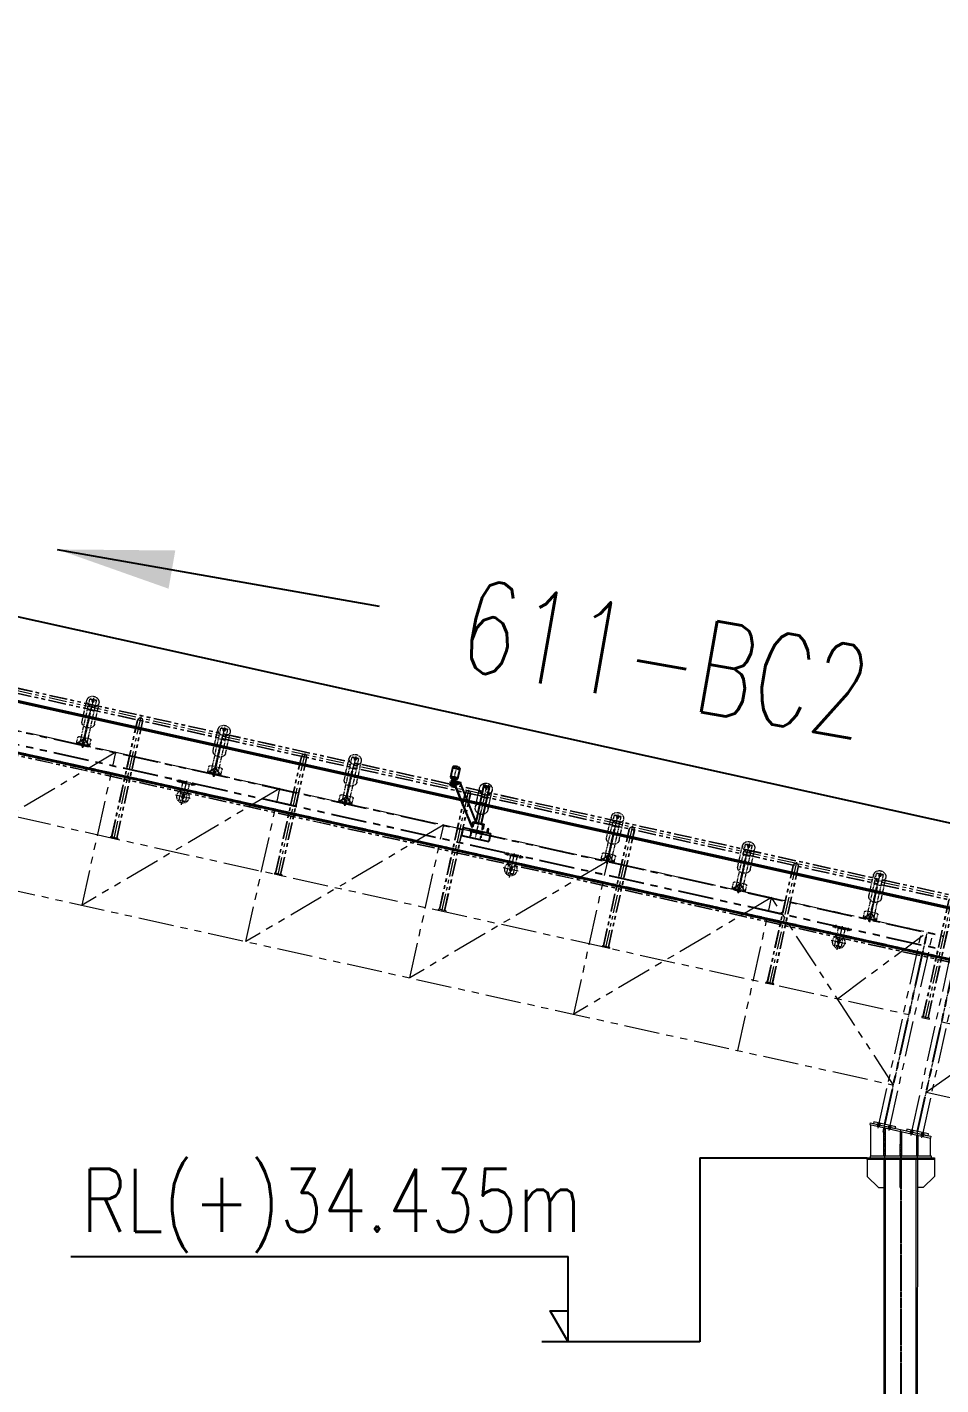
# Model space of a CAD drawing. Header units: millimetres. Extents: x -243837 to -5443, y 40 to 285140.
# Drawn here: x -159611 to -151449, y 113214 to 125348 of the extents above; entities that cross this region are included whole.
import ezdxf

# ---------------------------------------------------------------- set-up
doc = ezdxf.new("R2010")
doc.units = ezdxf.units.MM
for name, pattern in [('0', [0]), ('CENTER', [50.8, 31.75, -6.35, 6.35, -6.35]), ('CENTER2', [1.125, 0.75, -0.125, 0.125, -0.125]), ('HIDDEN', [0.375, 0.25, -0.125]), ('PHANTOM', [63.5, 31.75, -6.35, 6.35, -6.35, 6.35, -6.35]), ('PHANTOM2', [1.25, 0.625, -0.125, 0.125, -0.125, 0.125, -0.125])]:
    doc.linetypes.add(name, pattern=pattern)
doc.layers.add('0-45-GRID MARKS', color=6, linetype='Continuous')
doc.layers.add('DWG', color=7, linetype='Continuous')
for name, color, linetype, lineweight in [('2', 3, 'Continuous', 20), ('CEN', 1, 'CENTER', 9), ('HID', 2, 'HIDDEN', 5), ('OBJECT R', 3, 'Continuous', 25), ('PHA', 8, 'PHANTOM2', 0), ('PHANTAM', 21, 'PHANTOM', 0), ('phantom', 4, 'PHANTOM', 5), ('R-OBJECT', 2, 'Continuous', 20)]:
    doc.layers.add(name, color=color, linetype=linetype, lineweight=lineweight)
doc.styles.add('KA', font='romans.shx', dxfattribs={"width": 0.7})
doc.dimstyles.new('rakesh', dxfattribs={"dimscale": 160, "dimtxt": 2.5, "dimasz": 1, "dimexe": 0.8, "dimexo": 0.8, "dimgap": 1, "dimtad": 1, "dimdec": 0, "dimzin": 0, "dimdsep": 46, "dimtxsty": 'KA', "dimblk": 'OBLIQUE', "dimcen": 1.5, "dimclrd": 1, "dimclre": 1, "dimclrt": 2, "dimadec": 0, "dimazin": 0, "dimtfac": 1, "dimtdec": 0, "dimtmove": 0, "dimatfit": 2, "dimfxl": 0, "dimtolj": 1, "dimtzin": 0, "dimlwd": -1, "dimlwe": -1, "dimarcsym": 1})
doc.dimstyles.new('rakesh$0', dxfattribs={"dimscale": 160, "dimtxt": 2.5, "dimasz": 1, "dimexe": 0.8, "dimexo": 0.8, "dimgap": 1, "dimtad": 1, "dimdec": 0, "dimzin": 0, "dimdsep": 46, "dimtxsty": 'KA', "dimblk": 'OBLIQUE', "dimcen": 1.5, "dimclrd": 1, "dimclre": 1, "dimclrt": 2, "dimadec": 0, "dimazin": 0, "dimtfac": 1, "dimtdec": 0, "dimtmove": 0, "dimatfit": 2, "dimfxl": 1, "dimtolj": 1, "dimtzin": 0, "dimlwd": -1, "dimlwe": -1, "dimarcsym": 1})
pattern_1 = [(57, (-4439725.624, -3278201.4755), (-2.6208455248, 1.7019969844), [])]
pattern_2 = [(57, (-4422296.913, -3281302.3233), (-2.6208455248, 1.7019969844), [])]

# ---------------------------------------------------------------- blocks, each defined once
blk = doc.blocks.new('_Oblique')
at = {"color": 0, "linetype": 'ByBlock', "lineweight": -2}
blk.add_line((-0.5, -0.5), (0.5, 0.5), dxfattribs=at)
blk = doc.blocks.new('*D224')
at = {"layer": 'DEFPOINTS', "color": 0, "ltscale": 10, "transparency": 16777216}
for p in [(-106760, 129715), (-190511, 125815, -169), (-106760, 110177)]:
    blk.add_point(p, dxfattribs=at)
at = {"layer": 'R-OBJECT', "color": 1, "ltscale": 10, "transparency": 16777216}
for p, q in [((-190511, 125943), (-190511, 129907)), ((-106760, 110305), (-106760, 129907)), ((-190511, 129715), (-106760, 129715))]:
    blk.add_line(p, q, dxfattribs=at)
at = {"layer": 'R-OBJECT', "color": 1, "ltscale": 10, "transparency": 16777216, "xscale": 160, "yscale": 160, "zscale": 160, "rotation": 180}
blk.add_blockref('_Oblique', (-190511, 129715), dxfattribs=at)
at = {"layer": 'R-OBJECT', "color": 1, "ltscale": 10, "transparency": 16777216, "xscale": 160, "yscale": 160, "zscale": 160}
blk.add_blockref('_Oblique', (-106760, 129715), dxfattribs=at)
at = {"layer": 'R-OBJECT', "color": 2, "ltscale": 10, "transparency": 16777216, "insert": (-148635, 130180), "char_height": 400, "attachment_point": 5, "style": 'KA'}
blk.add_mtext('\\A1;83750 (HORIZONTAL PULLEY CRS.)', dxfattribs=at)
blk = doc.blocks.new('*D228')
at = {"layer": 'DEFPOINTS', "color": 0, "ltscale": 10, "transparency": 16777216}
for p in [(-191010, 127989), (-191010, 115545, -13), (-108010, 113404)]:
    blk.add_point(p, dxfattribs=at)
at = {"layer": 'R-OBJECT', "color": 1, "ltscale": 10, "transparency": 16777216}
for p, q in [((-191010, 115673), (-191010, 128181)), ((-108010, 113532), (-108010, 128181)), ((-108010, 127989), (-191010, 127989))]:
    blk.add_line(p, q, dxfattribs=at)
at = {"layer": 'R-OBJECT', "color": 1, "ltscale": 10, "transparency": 16777216, "xscale": 160, "yscale": 160, "zscale": 160, "rotation": 180}
blk.add_blockref('_Oblique', (-191010, 127989), dxfattribs=at)
at = {"layer": 'R-OBJECT', "color": 1, "ltscale": 10, "transparency": 16777216, "xscale": 160, "yscale": 160, "zscale": 160}
blk.add_blockref('_Oblique', (-108010, 127989), dxfattribs=at)
at = {"layer": 'R-OBJECT', "color": 2, "ltscale": 10, "transparency": 16777216, "insert": (-149510, 128349), "char_height": 400, "attachment_point": 5, "style": 'KA'}
blk.add_mtext('\\A1;83000', dxfattribs=at)
blk = doc.blocks.new('A$C6E1B1562')
at = {"layer": 'PHANTAM', "ltscale": 10}
h = blk.add_hatch(dxfattribs=at)
h.set_pattern_fill('ANSI31', color=256, scale=25, angle=12)
h.set_pattern_definition(pattern_1)
h.paths.add_polyline_path([(-8826, -359), (-8817, -359), (-8817, -375), (-8826, -375)])
h.paths.add_polyline_path([(-8835, -359), (-8826, -359), (-8826, -375), (-8835, -375)])
h.paths.add_polyline_path([(-8835, -375), (-8826, -375), (-8826, -391), (-8835, -391)])
h.paths.add_polyline_path([(-8826, -375), (-8817, -375), (-8817, -391), (-8826, -391)])
h = blk.add_hatch(dxfattribs=at)
h.set_pattern_fill('ANSI31', color=256, scale=25, angle=12)
h.set_pattern_definition(pattern_1)
h.paths.add_polyline_path([(-8726, -359), (-8735, -359), (-8735, -375), (-8726, -375)])
h.paths.add_polyline_path([(-8717, -359), (-8726, -359), (-8726, -375), (-8717, -375)])
h.paths.add_polyline_path([(-8717, -375), (-8726, -375), (-8726, -391), (-8717, -391)])
h.paths.add_polyline_path([(-8726, -375), (-8735, -375), (-8735, -391), (-8726, -391)])
h = blk.add_hatch(dxfattribs=at)
h.set_pattern_fill('ANSI31', color=256, scale=25, angle=12)
h.set_pattern_definition(pattern_2)
h.paths.add_polyline_path([(8874, -359), (8883, -359), (8883, -375), (8874, -375)])
h.paths.add_polyline_path([(8865, -359), (8874, -359), (8874, -375), (8865, -375)])
h.paths.add_polyline_path([(8865, -375), (8874, -375), (8874, -391), (8865, -391)])
h.paths.add_polyline_path([(8874, -375), (8883, -375), (8883, -391), (8874, -391)])
h = blk.add_hatch(dxfattribs=at)
h.set_pattern_fill('ANSI31', color=256, scale=25, angle=12)
h.set_pattern_definition(pattern_2)
h.paths.add_polyline_path([(8974, -359), (8965, -359), (8965, -375), (8974, -375)])
h.paths.add_polyline_path([(8983, -359), (8974, -359), (8974, -375), (8983, -375)])
h.paths.add_polyline_path([(8983, -375), (8974, -375), (8974, -391), (8983, -391)])
h.paths.add_polyline_path([(8974, -375), (8965, -375), (8965, -391), (8974, -391)])
at = {"layer": 'CEN'}
for p, q in [((-8776, -375, 0), (-8776, 1400, 0)), ((8924, -430, 0), (8924, 1400, 0))]:
    blk.add_line(p, q, dxfattribs=at)
at = {"layer": 'PHANTAM', "ltscale": 10}
for p, q in [((-8826, 1400, 0), (8974, 1400, 0)), ((-8826, -359, 0), (-8826, 1400, 0)), ((-8779, -359, 0), (-8779, 1400, 0)), ((-8776, 0, 0), (-7501, 1400)), ((-8773, -359, 0), (-8773, 1400, 0)), ((-8726, -359, 0), (-8726, 1400, 0)), ((1499, 1400), (0, 0)), ((1499, 0), (1499, 1400)), ((2999, 1400), (1499, 0)), ((2999, 0), (2999, 1400)), ((4499, 1400), (2999, 0)), ((4499, 0), (4499, 1400)), ((5999, 1400), (4499, 0)), ((5999, 0), (5999, 1400)), ((7499, 1400), (5999, 0)), ((7499, 0), (7499, 1400)), ((8924, 0, 0), (7499, 1400)), ((8268, 645, 0), (8924, 1400, 0)), ((8874, -359, 0), (8874, 1400, 0)), ((8921, -359, 0), (8921, 1400, 0)), ((8927, -359, 0), (8927, 1400, 0)), ((8974, -359, 0), (8974, 1400, 0)), ((-8776, 645, 0), (8924, 645, 0)), ((-8776, 0, 0), (8924, 0, 0)), ((-8836, -391, 0), (-8836, -359, 0)), ((-8835, -391, 0), (-8835, -359, 0)), ((-8826, -406, 0), (-8826, -344, 0)), ((-8817, -391, 0), (-8817, -359, 0)), ((-8816, -391, 0), (-8816, -359, 0)), ((-8736, -391, 0), (-8736, -359, 0)), ((-8735, -391, 0), (-8735, -359, 0)), ((-8726, -406, 0), (-8726, -344, 0)), ((-8717, -391, 0), (-8717, -359, 0)), ((-8716, -391, 0), (-8716, -359, 0)), ((8864, -391, 0), (8864, -359, 0)), ((8865, -391, 0), (8865, -359, 0)), ((8874, -406, 0), (8874, -344, 0)), ((8883, -391, 0), (8883, -359, 0)), ((8884, -391, 0), (8884, -359, 0)), ((8964, -391, 0), (8964, -359, 0)), ((8965, -391, 0), (8965, -359, 0)), ((8974, -406, 0), (8974, -344, 0)), ((8983, -391, 0), (8983, -359, 0)), ((8984, -391, 0), (8984, -359, 0))]:
    blk.add_line(p, q, dxfattribs=at)
at = {"layer": 'PHANTAM', "ltscale": 10, "elevation": 0}
for points in [[(-8676, -359), (-8876, -359), (-8876, -375), (-8676, -375)], [(9024, -359), (8824, -359), (8824, -375), (9024, -375)]]:
    blk.add_lwpolyline(points, close=True, dxfattribs=at)
blk = doc.blocks.new('A$C53201525')
at = {"layer": 'PHANTAM', "ltscale": 5}
for p, q in [((17811, -2822, 0), (92, 1106, 0)), ((17816, -2802, 0), (96, 1126, 0)), ((17817, -2799, 0), (97, 1130, 0)), ((17806, -2845, 0), (86, 1083, 0)), ((17807, -2842, 0), (87, 1086, 0)), ((17689, -3375, 0), (-31, 554, 0)), ((17689, -3372, 0), (-30, 556, 0)), ((17692, -3359, 0), (-27, 569, 0)), ((17695, -3346, 0), (-25, 583, 0)), ((17696, -3343, 0), (-24, 585, 0)), ((10155, -2243, 0), (10386, -1200, 0)), ((10159, -2244, 0), (10392, -1190, 0)), ((10178, -2256, 0), (10421, -1159, 0)), ((10201, -2253, 0), (10434, -1199, 0)), ((10204, -2254, 0), (10435, -1211, 0)), ((11620, -2568, 0), (11851, -1525, 0)), ((11623, -2569, 0), (11857, -1514, 0)), ((11642, -2581, 0), (11886, -1484, 0)), ((11665, -2578, 0), (11899, -1524, 0)), ((11668, -2579, 0), (11900, -1536, 0)), ((13107, -2906, 0), (13350, -1808, 0)), ((13084, -2892, 0), (13315, -1850, 0)), ((13088, -2893, 0), (13321, -1839, 0)), ((13129, -2903, 0), (13363, -1848, 0)), ((13133, -2903, 0), (13364, -1861, 0)), ((14549, -3217, 0), (14780, -2174, 0)), ((14552, -3218, 0), (14786, -2164, 0)), ((14571, -3230, 0), (14814, -2133, 0)), ((14594, -3227, 0), (14828, -2173, 0)), ((14597, -3228, 0), (14829, -2185, 0)), ((16013, -3542, 0), (16244, -2499, 0)), ((16017, -3543, 0), (16250, -2488, 0)), ((16036, -3555, 0), (16279, -2458, 0)), ((16058, -3552, 0), (16292, -2497, 0)), ((16062, -3553, 0), (16293, -2510, 0)), ((17427, -3863, 0), (17670, -2766, 0)), ((17404, -3850, 0), (17635, -2808, 0)), ((17408, -3851, 0), (17641, -2797, 0)), ((17450, -3860, 0), (17683, -2806, 0)), ((17453, -3861, 0), (17684, -2818, 0))]:
    blk.add_line(p, q, dxfattribs=at)
at = {"layer": 'PHANTAM', "ltscale": 5, "elevation": 0}
for points in [[(10214, -2256), (10145, -2241), (10144, -2249), (10212, -2264)], [(11678, -2581), (11610, -2566), (11608, -2573), (11677, -2589)], [(13143, -2905), (13074, -2890), (13073, -2898), (13141, -2913)], [(14607, -3230), (14539, -3215), (14537, -3223), (14605, -3238)], [(16072, -3555), (16003, -3540), (16001, -3547), (16070, -3563)], [(17463, -3863), (17394, -3848), (17393, -3856), (17461, -3871)]]:
    blk.add_lwpolyline(points, close=True, dxfattribs=at)
at = {"layer": 'PHANTAM', "ltscale": 5}
for centre in [(10411, -1207, 0), (11875, -1532, 0), (13339, -1856, 0), (14804, -2181, 0), (16268, -2506, 0)]:
    blk.add_arc(centre, 25, 349.8383, 165.1617, dxfattribs=at)
blk = doc.blocks.new('A$C516630c2')
at = {"layer": 'CEN', "linetype": 'CENTER', "ltscale": 5}
for p, q in [((-597, -18), (-597, 77)), ((-594, -375), (-594, -4))]:
    blk.add_line(p, q, dxfattribs=at)
at = {"layer": 'phantom'}
for p, q in [((-654, -147), (-654, 47)), ((-624, 65), (-624, -286)), ((-604, 45), (-604, 65)), ((-590, 65), (-590, 45)), ((-564, -286), (-564, 65)), ((-540, -147), (-540, 47)), ((-624, -36), (-564, -36)), ((-654, -351), (-654, -296)), ((-654, -351), (-534, -351)), ((-644, -286), (-544, -286)), ((-600, -365), (-600, -351)), ((-588, -365), (-588, -351)), ((-534, -351), (-534, -296))]:
    blk.add_line(p, q, dxfattribs=at)
at = {"layer": 'phantom', "color": 0}
blk.add_line((-624, 65), (-564, 65), dxfattribs=at)
at = {"layer": 'phantom', "ltscale": 0.2}
for p, q in [((-624, 61), (-604, 61)), ((-590, 61), (-564, 61))]:
    blk.add_line(p, q, dxfattribs=at)
at = {"layer": 'phantom', "color": 1, "linetype": 'CENTER2'}
for p, q in [((-610, 53), (-583, 53)), ((-610, -331), (-578, -331))]:
    blk.add_line(p, q, dxfattribs=at)
at = {"layer": 'phantom', "ltscale": 0.5}
for p, q in [((-598, -294), (-598, -58)), ((-598, -58), (-590, -58)), ((-590, -294), (-590, -58)), ((-654, -345), (-534, -345)), ((-594, -290), (-647, -343)), ((-541, -343), (-594, -290))]:
    blk.add_line(p, q, dxfattribs=at)
at = {"layer": 'phantom', "color": 1, "linetype": 'CENTER'}
blk.add_line((-606, -331), (-581, -331), dxfattribs=at)
at = {"layer": 'phantom', "linetype": 'HIDDEN'}
for p, q in [((-600, -351), (-600, -331)), ((-588, -351), (-588, -331))]:
    blk.add_line(p, q, dxfattribs=at)
at = {"layer": 'phantom', "ltscale": 0.5}
blk.add_lwpolyline([(-542, -344), (-541, -343), (-542, -344, -0.414214), (-549, -344), (-588, -305, 0.414214), (-600, -305), (-639, -344, -0.414214), (-646, -344), (-647, -343)], format="xyb", dxfattribs=at)
blk.add_lwpolyline([(-624, -286), (-624, -320), (-594, -290), (-564, -320), (-564, -286)], dxfattribs=at)
blk.add_lwpolyline([(-603, -336), (-594, -341), (-585, -336), (-585, -326), (-594, -321), (-603, -326)], close=True, dxfattribs=at)
for radius in [8.66, 7]:
    blk.add_circle((-594, -331), radius, dxfattribs=at)
at = {"layer": 'phantom'}
for centre in [(-594, -331), (-594, -365)]:
    blk.add_circle(centre, 6, dxfattribs=at)
for centre, radius, start, end in [((-597, 50), 8.66, 213.1588, 326.8412), ((-644, -296), 10, 90, 180), ((-594, -331), 5, 160.027, 105.0417), ((-544, -296), 10, 0, 90)]:
    blk.add_arc(centre, radius, start, end, dxfattribs=at)
blk.add_ellipse((-597, 47), major_axis=(-57.2, 0), ratio=0.770678, dxfattribs=at)
blk.add_ellipse((-597, -147), major_axis=(-57.2, 0), ratio=0.805134, start_param=0, end_param=3.141593, dxfattribs=at)
blk = doc.blocks.new('A$Cd12bcff8')
for p, q in [((-272, 373), (-238, 396)), ((-237, 396), (-25, 86)), ((-272, 358), (-50, 34)), ((-125, 16), (-125, -59)), ((-125, 16), (125, 16)), ((-58, 0), (-58, 8)), ((-50, 84), (50, 84)), ((-50, 84), (-50, 34)), ((-49, 34), (-50, 34)), ((-41, 71), (-44, 38)), ((-32, 79), (32, 79)), ((41, 71), (44, 38)), ((50, 34), (49, 34)), ((50, 84), (50, 34)), ((58, 0), (58, 8)), ((125, 16), (125, -59)), ((-125, -59), (125, -59))]:
    blk.add_line(p, q)
for centre, radius, start, end in [((-49, 38), 4.5, 270, 354), ((-32, 70), 9, 90, 174), ((32, 70), 9, 6, 90), ((49, 38), 4.5, 186, 270)]:
    blk.add_arc(centre, radius, start, end)
at = {"layer": 'CEN'}
for p, q in [((-300, 541), (-300, 349)), ((-13, 410), (14, 410)), ((0, 410), (0, -61))]:
    blk.add_line(p, q, dxfattribs=at)
at = {"layer": 'DWG'}
for p, q in [((-332, 525), (-332, 429)), ((-268, 525), (-268, 429)), ((-320, 363), (-320, 395)), ((-313, 436), (-313, 363)), ((-287, 436), (-287, 363)), ((-280, 358), (-280, 404)), ((-280, 404), (-232, 404)), ((-272, 358), (-272, 404)), ((-272, 396), (-232, 396)), ((-232, 404), (-232, 396)), ((-272, 358), (-280, 358)), ((-25, 321), (25, 321))]:
    blk.add_line(p, q, dxfattribs=at)
at = {"layer": 'DWG', "color": 0}
for p, q in [((-25, 428), (-9, 428)), ((-25, 428), (-25, 84)), ((-9, 428), (-9, 401)), ((9, 428), (25, 428)), ((9, 428), (9, 401)), ((25, 428), (25, 84))]:
    blk.add_line(p, q, dxfattribs=at)
at = {"layer": 'DWG'}
blk.add_lwpolyline([(100, 16), (100, 50), (92, 50), (92, 16)], dxfattribs=at)
for centre, radius, start, end in [((-314, 395), 6, 112.5545, 180), ((-317, 363), 3, 108.3107, 251.6893), ((-300, 292), 76, 76.4378, 103.6746), ((-300, 361), 42.5, 67.4455, 112.5545), ((-286, 395), 6, 0, 67.4455), ((-283, 363), 3, 286.0394, 73.9606), ((-300, 434), 76, 256.3254, 283.5622)]:
    blk.add_arc(centre, radius, start, end, dxfattribs=at)
at = {"layer": 'DWG', "color": 0}
blk.add_arc((0, 409), 12.5, 222.2686, 317.7314, dxfattribs=at)
at = {"layer": 'DWG', "extrusion": (0, 0, -1)}
for centre in [(-300, 525), (-300, 429)]:
    blk.add_ellipse(centre, major_axis=(-31.5, 0), ratio=0.292208, dxfattribs=at)
at = {"layer": 'DWG'}
blk.add_ellipse((-300, 429), major_axis=(-12.7, 0), ratio=0.122702, start_param=3.141593, end_param=6.283185, dxfattribs=at)
blk.add_ellipse((-300, 363), major_axis=(-12.7, 0), ratio=0.122702, dxfattribs=at)
at = {"layer": 'HID'}
for p, q in [((-272, 369), (-50, 44)), ((58, 8), (-58, 8)), ((58, 0), (-58, 0)), ((-50, 0), (-50, -50)), ((-50, -50), (-49, -50)), ((-41, -13), (-44, -46)), ((-32, -5), (32, -5)), ((41, -13), (44, -46)), ((50, -50), (49, -50)), ((50, 0), (50, -50))]:
    blk.add_line(p, q, dxfattribs=at)
blk.add_lwpolyline([(-3, 84), (3, 84), (3, 184), (-3, 184)], close=True, dxfattribs=at)
for centre, radius, start, end in [((-49, -46), 4.5, 270, 354), ((-32, -14), 9, 90, 174), ((32, -14), 9, 6, 90), ((49, -46), 4.5, 186, 270)]:
    blk.add_arc(centre, radius, start, end, dxfattribs=at)
blk.add_ellipse((-300, 394), major_axis=(-12.9, 0), ratio=0.5, start_param=3.141593, end_param=6.283185, dxfattribs=at)
at = {"layer": 'HID', "extrusion": (0, 0, -1)}
blk.add_ellipse((-300, 394), major_axis=(-12.9, 0), ratio=0.5, start_param=3.141593, end_param=6.283185, dxfattribs=at)
at = {"layer": 'PHA'}
for p, q in [((-57, 223), (-57, 394)), ((57, 223), (57, 394))]:
    blk.add_line(p, q, dxfattribs=at)
for centre in [(0, 394), (0, 217)]:
    blk.add_ellipse(centre, major_axis=(-57.1, 0), ratio=0.936892, dxfattribs=at)
blk = doc.blocks.new('A$Cd3488dc2')
at = {"layer": 'phantom'}
h = blk.add_hatch(dxfattribs=at)
h.set_pattern_fill('ANSI31', color=256, scale=12, style=0)
h.set_pattern_definition([(45, (-19335.906, -507.9576), (-1.06066017, 1.06066017), [])])
h.paths.add_polyline_path([(141, -269), (111, -269), (111, -272), (141, -272)])
h.paths.add_polyline_path([(171, -269), (141, -269), (141, -272), (171, -272)])
at = {"layer": 'CEN', "linetype": 'CENTER', "ltscale": 5}
for p, q in [((141, -247, -933252), (141, -465, -933252)), ((72, -391, -933252), (207, -391, -933252))]:
    blk.add_line(p, q, dxfattribs=at)
at = {"layer": 'phantom'}
for p, q in [((74, -259, -933252), (74, -269, -933252)), ((83, -249, -933252), (83, -279, -933252)), ((92, -259, -933252), (92, -269, -933252)), ((111, -269, -933252), (111, -436, -933252)), ((171, -269, -933252), (171, -436, -933252)), ((189, -259, -933252), (189, -269, -933252)), ((198, -249, -933252), (198, -279, -933252)), ((207, -259, -933252), (207, -269, -933252)), ((128, -366, -933252), (111, -366, -933252)), ((171, -428, -933252), (111, -428, -933252)), ((171, -436, -933252), (111, -436, -933252)), ((128, -366, -933252), (128, -376, -933252)), ((131, -376, -933252), (128, -376, -933252)), ((131, -376, -933252), (131, -402, -933252)), ((133, -384, -933252), (133, -398, -933252)), ((139, -406, -933252), (139, -428, -933252)), ((142, -406, -933252), (139, -406, -933252)), ((142, -406, -933252), (142, -428, -933252)), ((149, -384, -933252), (149, -398, -933252)), ((150, -376, -933252), (150, -402, -933252)), ((154, -376, -933252), (150, -376, -933252)), ((154, -366, -933252), (154, -376, -933252)), ((171, -366, -933252), (154, -366, -933252))]:
    blk.add_line(p, q, dxfattribs=at)
at = {"layer": 'phantom', "elevation": -933252}
blk.add_lwpolyline([(58, -259), (58, -269), (223, -269), (223, -259)], close=True, dxfattribs=at)
at = {"layer": 'phantom'}
for centre, radius, start, end in [((141, -391, -933252), 57.1, 121.619, 58.2913), ((141, -394, -933252), 12.5, 222.2686, 317.7314), ((141, -384, -933252), 8, 0, 180), ((141, -398, -933252), 8, 180, 0)]:
    blk.add_arc(centre, radius, start, end, dxfattribs=at)
for points in [[(108, -269, -933252), (111, -272, -933252), (111, -269, -933252)], [(174, -269, -933252), (171, -272, -933252), (171, -269, -933252)]]:
    blk.add_solid(points, dxfattribs=at)

msp = doc.modelspace()

# ---------------------------------------------------------------- linework, layer by layer
at = {"color": 7, "linetype": '0'}
msp.add_line((-187832.21, 126316.31), (-136845.33, 115016.53), dxfattribs=at)
at = {"color": 3}
msp.add_line((-159341.42, 120680.7), (-156467.18, 120173.9), dxfattribs=at)
at = {"color": 1, "linetype": 'CENTER', "ltscale": 0.5}
msp.add_line((-151805.26, 115288.81, -16.22), (-151805.59, 92547.89, 8.08), dxfattribs=at)
at = {"color": 1}
for p, q in [((-153601.01, 115243.25, 0), (-153601.01, 113598, 0)), ((-153601.01, 115243.25, 0), (-152105.58, 115243.25, 0)), ((-159219.97, 114361.3, 0), (-154777.64, 114361.3, 0)), ((-154777.64, 113598, 0), (-154777.64, 114361.3, 0)), ((-153601.01, 113598, 0), (-155012.56, 113598, 0))]:
    msp.add_line(p, q, dxfattribs=at)
at = {"color": 1, "elevation": 0}
msp.add_lwpolyline([(-154777.64, 113598), (-154938.53, 113876.66), (-154777.64, 113876.66)], dxfattribs=at)
at = {"color": 3}
msp.add_solid([(-158347.79, 120329.58, 0.22), (-158287.63, 120670.81, 0.22), (-159341.42, 120680.7, 0.22)], dxfattribs=at)
at = {"layer": '0-45-GRID MARKS'}
for p, q in [((-190439.78, 126134.02), (-137006.79, 114288.22)), ((-190437.61, 126143.79), (-137004.62, 114297.98)), ((-190437.61, 126143.79), (-137004.62, 114297.98)), ((-186519.69, 124804.04), (-137104.19, 113848.88)), ((-186517.54, 124813.8), (-137102.02, 113858.65))]:
    msp.add_line(p, q, dxfattribs=at)
at = {"layer": '2', "color": 6}
for p, q in [((-152079.24, 115555.53, 0), (-152082.7, 115539.91, 0)), ((-152082.7, 115539.91, 0), (-151541.06, 115419.83, 0)), ((-152079.24, 115555.53, 0), (-151537.59, 115435.45, 0)), ((-152076.28, 115538.49, 0), (-152076.28, 115259.25, 0)), ((-151542.62, 115420.18, 0), (-151542.62, 115259.25, 0)), ((-151537.59, 115435.45, 0), (-151541.06, 115419.83, 0)), ((-151955.91, 93128.09, 24.3), (-151955.58, 115227.25, 0)), ((-151942.91, 93128.09, 24.3), (-151942.58, 115227.25, 0)), ((-151810.58, 114977.25, 0), (-151810.58, 115227.25, 0)), ((-151800.58, 114977.25, 0), (-151800.58, 115227.25, 0)), ((-151668.91, 93128.09, 24.3), (-151668.58, 115227.25, 0)), ((-151655.91, 93128.09, 24.3), (-151655.58, 115227.25, 0)), ((-151810.58, 114977.25, 0), (-151800.58, 114977.25, 0))]:
    msp.add_line(p, q, dxfattribs=at)
at = {"layer": '2', "color": 6, "elevation": 0}
for points in [[(-151957.05, 115512.05), (-151947.05, 115509.84), (-151947.05, 115259.25), (-151957.05, 115259.25)], [(-151810.24, 115479.5), (-151800.24, 115477.3), (-151800.58, 115259.25), (-151810.58, 115259.25)], [(-151663.8, 115447.04), (-151653.8, 115444.83), (-151654.11, 115259.25), (-151664.11, 115259.25)], [(-152105.58, 115243.25), (-151505.58, 115243.25), (-151505.58, 115227.25), (-152105.58, 115227.25)], [(-151530.58, 115259.25), (-152080.58, 115259.25), (-152080.58, 115243.25), (-151530.58, 115243.25)]]:
    msp.add_lwpolyline(points, close=True, dxfattribs=at)
for points in [[(-152105.58, 115227.25), (-152105.58, 115077.25), (-152005.58, 114977.25), (-151955.58, 114977.25)], [(-151505.58, 115227.25), (-151505.58, 115077.25), (-151605.58, 114977.25), (-151655.58, 114977.25)]]:
    msp.add_lwpolyline(points, dxfattribs=at)
at = {"layer": 'CEN'}
for p, q in [((-151952.05, 115525.59, 0), (-151952.05, 115243.25, 0)), ((-151805.58, 115243.25, 0), (-151805.58, 115494.86, 0)), ((-151659.11, 115469.04, 0), (-151659.11, 115243.25, 0))]:
    msp.add_line(p, q, dxfattribs=at)
at = {"layer": 'PHANTAM', "ltscale": 10}
for p, q in [((-188509.94, 125450.12), (-151421.67, 117227.85)), ((-188509.94, 125443.97), (-151422.97, 117221.99)), ((-188509.94, 125328.23), (-151447.43, 117111.67)), ((-188509.94, 125322.08), (-151448.72, 117105.81))]:
    msp.add_line(p, q, dxfattribs=at)

# ---------------------------------------------------------------- block references
msp.add_blockref('A$C53201525', (-169011.97, 120354.19, 0))
for name, p, rotation in [('A$C6E1B1562', (-160584.4, 117825.18, 0), 347.5), ('A$Cd12bcff8', (-155597.25, 118153.55, 0), 347.6052263799932), ('A$C6E1B1562', (-143007.1, 113945.52, 0), 347.6073270075037)]:
    msp.add_blockref(name, p, dxfattribs=dict(rotation=rotation))
at = {"layer": 'OBJECT R', "xscale": -1}
for p, rotation in [((-159615.79, 119404.07), 347.4997745797256), ((-158444.23, 119144.34), 347.4997745797256), ((-157272.68, 118884.61), 347.4997745797256), ((-154929.56, 118365.16, 0), 347.4997745797256), ((-153758.01, 118105.43, 0), 347.4997745797256), ((-152586.46, 117845.7, 0), 347.4999899452426)]:
    msp.add_blockref('A$C516630c2', p, dxfattribs=dict(at, rotation=rotation))
at = {"layer": 'OBJECT R', "rotation": 347.6055631333692}
for p in [(-158272.86, 118883.69, 933251.78), (-155343.97, 118234.37, 933251.78), (-152415.08, 117585.05, 933251.78)]:
    msp.add_blockref('A$Cd3488dc2', p, dxfattribs=at)

# ---------------------------------------------------------------- texts
at = {"color": 2, "style": 'KA', "width": 0.8}
msp.add_text('RL(+)34.435m', height=562.5, dxfattribs=at).set_placement((-159126.75, 114582.5, -981.1))
at = {"color": 2, "insert": (-152104.38, 119384.22), "char_height": 825, "attachment_point": 6, "rotation": 350, "line_spacing_factor": 1.20048, "style": 'KA'}
msp.add_mtext('611-BC2', dxfattribs=at)

# ---------------------------------------------------------------- dimensions: what is measured, and where the dimension line sits
at = {"layer": 'R-OBJECT', "ltscale": 10}
dim = msp.add_linear_dim(base=(-106760.16, 129714.92), p1=(-190510.55, 125814.78, -169.38), p2=(-106760.16, 110177.28), text='<> (HORIZONTAL PULLEY CRS.)', dimstyle='rakesh', override={"dimexe": 1.2, "dimfxl": 0.18}, dxfattribs=at)
dim.commit()
dim.dimension.update_dxf_attribs({"geometry": '*D224', "text_midpoint": (-148635.36, 130179.68)})
dim = msp.add_linear_dim(base=(-191009.94, 127989.44), p1=(-108009.94, 113403.92), p2=(-191009.94, 115545.14, -13.06), dimstyle='rakesh$0', override={"dimexe": 1.2, "dimfxl": 0.18}, dxfattribs=at)
dim.commit()
dim.dimension.update_dxf_attribs({"geometry": '*D228', "text_midpoint": (-149509.94, 128349.44)})

doc.saveas('drawing.dxf')
